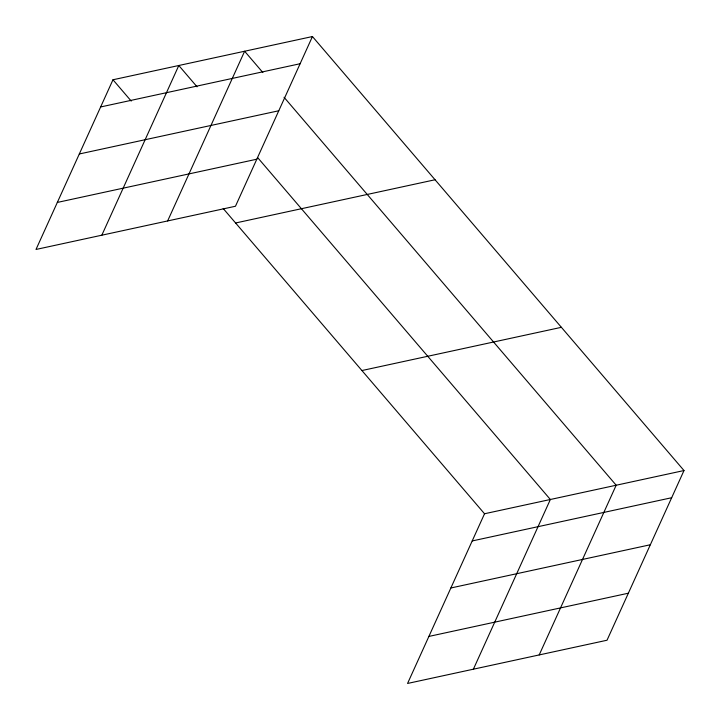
<?xml version="1.0" encoding="UTF-8"?>
<svg xmlns="http://www.w3.org/2000/svg" width="720" height="720" viewBox="0 0 720 720"><rect width="100%" height="100%" fill="white"/><g stroke="black" fill="none" stroke-linecap="round" stroke-linejoin="round"><path stroke-width="1.08" d="M312.444 36.54L112.977 79.767L36 249.462L235.467 206.244L312.444 36.54L684 470.538L607.023 640.233L407.556 683.46L484.533 513.756L684 470.538M101.826 235.206L178.803 65.502L197.046 86.814M167.643 220.941L244.629 51.237L262.872 72.549M473.382 669.195L550.359 499.491L257.625 157.572M539.199 654.93L616.185 485.226L284.04 97.272M100.647 106.956L300.114 63.729M79.317 153.981L278.775 110.763M57.33 202.437L256.797 159.21M235.593 222.984L435.06 179.757M361.926 370.539L561.384 327.321M472.203 540.945L671.67 497.727M450.873 587.979L650.331 544.752M428.886 636.426L628.353 593.208M112.977 79.767L131.229 101.079M223.182 208.485L484.533 513.756"/></g></svg>
